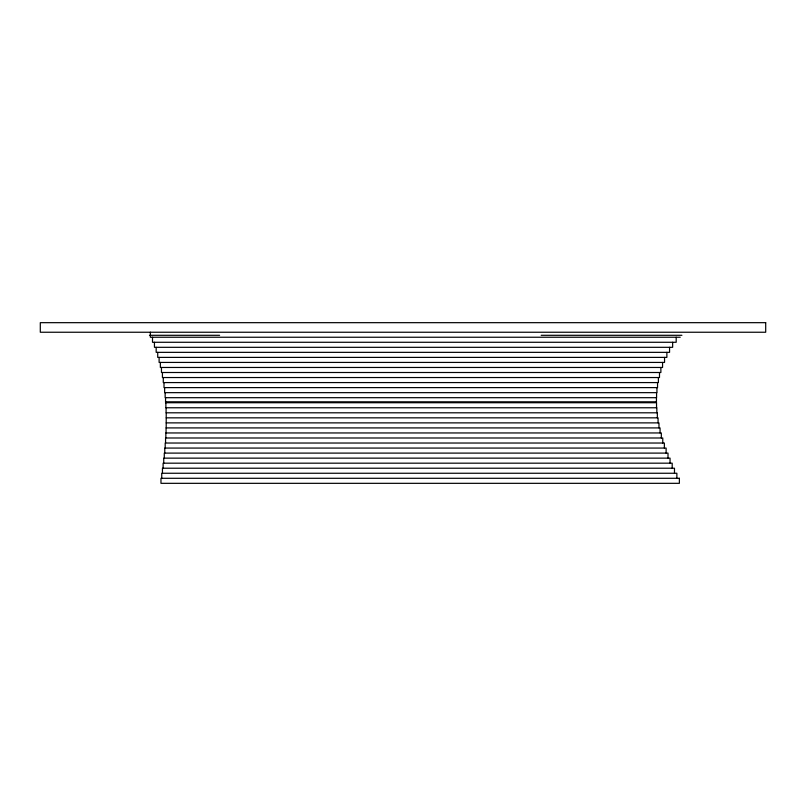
<?xml version="1.0" encoding="UTF-8"?>
<svg xmlns="http://www.w3.org/2000/svg" width="806" height="806" viewBox="0 0 806 806"><rect width="100%" height="100%" fill="white"/><g stroke="black" fill="none" stroke-linecap="round" stroke-linejoin="round"><path stroke-width="1.21" d="M149.463 335.296L219.605 335.296M541.179 335.296L681.926 335.296M680.224 337.24L150.359 337.24L150.359 332.203M165.492 401.811L656.447 401.811M166.217 417.84L658.069 417.84L658.069 422.878M166.197 422.878L658.976 422.878L658.976 427.915M676.869 478.29L676.869 473.253L161.734 473.253L161.734 478.29M676.184 337.24L676.184 342.278L152.505 342.278L152.505 337.24M674.481 473.253L674.481 468.215L162.449 468.215L162.449 473.253M672.647 342.278L672.647 347.315L154.44 347.315L154.44 342.278M672.194 468.215L672.194 463.178L163.114 463.178L163.114 468.215M670.038 463.178L670.038 458.14L163.729 458.14L163.729 463.178M669.564 347.315L669.564 352.353L156.173 352.353L156.173 347.315M668.003 458.14L668.003 453.103L164.283 453.103L164.283 458.14M666.874 352.353L666.874 357.39L157.724 357.39L157.724 352.353M666.119 453.103L666.119 448.065L164.767 448.065L164.767 453.103M664.547 357.39L664.547 362.428L159.114 362.428L159.114 357.39M664.366 448.065L664.366 443.028L165.2 443.028L165.2 448.065M662.764 443.028L662.764 437.99L165.562 437.99L165.562 443.028M662.562 362.428L662.562 367.465L160.364 367.465L160.364 362.428M661.333 437.99L661.333 432.953L165.845 432.953L165.845 437.99M660.88 367.465L660.88 372.503L161.462 372.503L161.462 367.465M660.064 432.953L660.064 427.915L166.066 427.915L166.066 432.953M659.499 372.503L659.499 377.54L162.429 377.54L162.429 372.503M658.391 377.54L658.391 382.578L163.286 382.578L163.286 377.54M657.545 382.578L657.545 387.615L164.011 387.615L164.011 382.578M657.353 417.84L657.353 412.803L166.086 412.803L166.086 407.765M656.94 387.615L656.94 392.653L164.636 392.653L164.636 387.615M656.84 412.803L656.84 407.765L165.875 407.765L165.875 402.728M656.578 392.653L656.578 397.69L165.149 397.69L165.149 392.653M656.537 407.765L656.537 402.728L165.562 402.728L165.562 397.69M656.447 397.69L656.447 402.728M166.217 412.803L166.197 427.915M765.7 322.672L40.3 322.672L40.3 332.243L765.7 332.243L765.7 322.672M679.377 478.29L160.968 478.29L160.968 483.328L679.377 483.328L679.377 478.29"/></g></svg>
